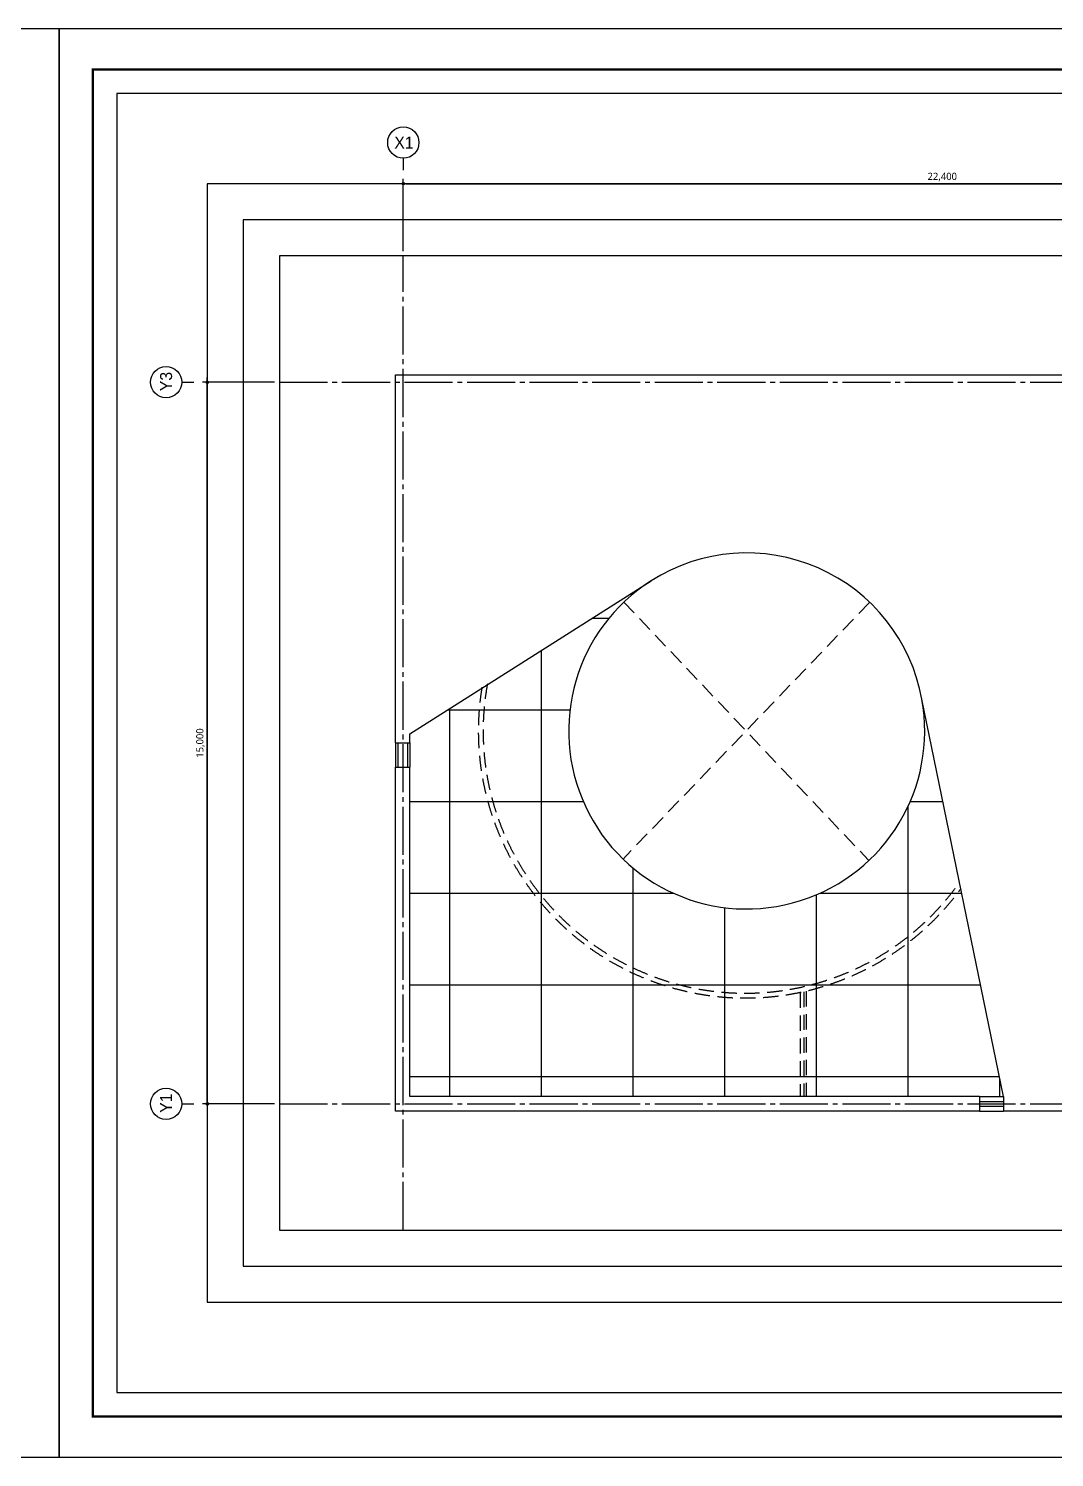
# Model space of a CAD drawing. Header units: millimetres. Extents: x 2135 to 254135, y 1035 to 90135.
# Drawn here: x 211497 to 232816, y 60435 to 90135 of the extents above; entities that cross this region are included whole.
import ezdxf
from ezdxf.enums import TextEntityAlignment as Align

# ---------------------------------------------------------------- set-up
doc = ezdxf.new("R2010")
doc.units = ezdxf.units.MM
for name, pattern in [('CEN3', [26, 20, -2, 2, -2]), ('CENTER2', [28.575, 19.05, -3.175, 3.175, -3.175]), ('HIDDEN2', [4.7625, 3.175, -1.5875])]:
    doc.linetypes.add(name, pattern=pattern)
doc.layers.get('Defpoints').update_dxf_attribs({"color": 157})
for name, color, linetype in [('A-01-CNTL', 1, 'CENTER2'), ('A-01-OPEN', 1, 'HIDDEN2'), ('A-02-ELEV', 2, 'Continuous'), ('A-03-ELEV', 3, 'Continuous'), ('A-03-TEXT', 3, 'Continuous'), ('A-07-DIM', 7, 'Continuous'), ('A-07-SYM', 7, 'Continuous'), ('A-08-HIDD', 252, 'HIDDEN2'), ('Dor', 4, 'Continuous'), ('ETC', 8, 'Continuous'), ('form_TED.A', 40, 'Continuous'), ('HRAL', 9, 'Continuous'), ('WA2(가벽)_TED.A', 7, 'Continuous')]:
    doc.layers.add(name, color=color, linetype=linetype)
doc.styles.add('돋움', font='')
doc.styles.add('맑은고딕', font='malgun.ttf')
doc.styles.get('돋움').set_extended_font_data('Dotum')
doc.dimstyles.new('HR-100', dxfattribs={"dimscale": 120, "dimtxt": 3, "dimasz": 1, "dimexe": 2, "dimexo": 2, "dimgap": 1, "dimtad": 1, "dimdec": 0, "dimdsep": 46, "dimlunit": 6, "dimtxsty": '맑은고딕', "dimblk": 'DIMDOT', "dimcen": 2.5, "dimdle": 1.5, "dimclrd": 7, "dimclrt": 3, "dimadec": 0, "dimazin": 0, "dimtfac": 1, "dimtdec": 0, "dimtix": 1, "dimtmove": 2, "dimatfit": 3, "dimfxl": 1, "dimtvp": 1, "dimtolj": 1, "dimtzin": 0, "dimlwd": -1, "dimarcsym": 0})

# ---------------------------------------------------------------- blocks, each defined once
blk = doc.blocks.new('FORM_TED.A')
at = {"layer": 'Defpoints', "color": 143, "ltscale": 100, "true_color": 0x7aafdf}
for points in [[(12, 13.5), (355, 13.5), (355, 283.5), (12, 283.5)], [(30.75, 32.25), (336.25, 32.25), (336.25, 264.75), (30.75, 264.75)], [(38.25, 39.75), (328.75, 39.75), (328.75, 257.25), (38.25, 257.25)], [(45.75, 47.25), (321.25, 47.25), (321.25, 249.75), (45.75, 249.75)]]:
    blk.add_lwpolyline(points, close=True, dxfattribs=at)
at = {"layer": 'form_TED.A', "ltscale": 30}
blk.add_lwpolyline([(420, 0), (0, 0), (0, 297), (420, 297)], close=True, dxfattribs=at)
at = {"layer": 'form_TED.A', "ltscale": 30, "const_width": 0.5}
blk.add_lwpolyline([(407, 8.5), (7, 8.5), (7, 288.5), (407, 288.5)], close=True, dxfattribs=at)
blk = doc.blocks.new('DIMDOT')
blk.add_line((-2, 0), (2, 0))
blk.add_circle((0, 0), 0.5)
blk = doc.blocks.new('*D221')
at = {"layer": 'A-07-DIM', "color": 0, "lineweight": -2, "ltscale": 50, "transparency": 16777216}
for p, q in [((219285, 85510), (219285, 87010)), ((241685, 85510), (241685, 87010))]:
    blk.add_line(p, q, dxfattribs=at)
at = {"layer": 'A-07-DIM', "color": 7, "ltscale": 50, "transparency": 16777216}
blk.add_line((219335, 86910), (241635, 86910), dxfattribs=at)
at = {"layer": 'Defpoints', "color": 0, "ltscale": 50, "transparency": 16777216}
for p in [(241685, 86910), (219285, 85410, 0), (241685, 85410, 0)]:
    blk.add_point(p, dxfattribs=at)
at = {"layer": 'A-07-DIM', "color": 7, "ltscale": 50, "transparency": 16777216, "xscale": 50, "yscale": 50, "zscale": 50, "rotation": 180}
blk.add_blockref('DIMDOT', (219285, 86910), dxfattribs=at)
at = {"layer": 'A-07-DIM', "color": 7, "ltscale": 50, "transparency": 16777216, "xscale": 50, "yscale": 50, "zscale": 50}
blk.add_blockref('DIMDOT', (241685, 86910), dxfattribs=at)
at = {"layer": 'A-07-DIM', "color": 3, "ltscale": 50, "transparency": 16777216, "insert": (230485, 87050), "char_height": 150, "attachment_point": 5, "style": '맑은고딕'}
blk.add_mtext('\\A1;22,400', dxfattribs=at)
blk = doc.blocks.new('*D222')
at = {"layer": 'A-07-DIM', "color": 0, "lineweight": -2, "ltscale": 50, "transparency": 16777216}
for p, q in [((216610, 82785), (215110, 82785)), ((216610, 67785), (215110, 67785))]:
    blk.add_line(p, q, dxfattribs=at)
at = {"layer": 'A-07-DIM', "color": 7, "ltscale": 50, "transparency": 16777216}
blk.add_line((215210, 67835), (215210, 82735), dxfattribs=at)
at = {"layer": 'Defpoints', "color": 0, "ltscale": 50, "transparency": 16777216}
for p in [(215210, 82785), (216710, 82785, 0), (216710, 67785, 0)]:
    blk.add_point(p, dxfattribs=at)
at = {"layer": 'A-07-DIM', "color": 7, "ltscale": 50, "transparency": 16777216, "xscale": 50, "yscale": 50, "zscale": 50}
for p, rotation in [((215210, 82785), 90), ((215210, 67785), 270)]:
    blk.add_blockref('DIMDOT', p, dxfattribs=dict(at, rotation=rotation))
at = {"layer": 'A-07-DIM', "color": 3, "ltscale": 50, "transparency": 16777216, "insert": (215069, 75285), "char_height": 150, "attachment_point": 5, "rotation": 90, "style": '맑은고딕'}
blk.add_mtext('\\A1;15,000', dxfattribs=at)

msp = doc.modelspace()

# ---------------------------------------------------------------- hatches: boundary and pattern name
at = {"layer": 'HRAL'}
h = msp.add_hatch(dxfattribs=at)
h.set_pattern_fill('NET', color=256, scale=600)
h.set_pattern_definition([(0, (-196942.5, 45493.2), (0, 1905), []), (90, (-196942.5, 45493.2), (-1905, 1e-13), [])])
h.paths.add_polyline_path([(230062, 76193.6, -1.8777926), (224438.7, 78659.5), (219421, 75475.7), (219421, 67935.4), (231759.4, 67935.4)])

# ---------------------------------------------------------------- linework, layer by layer
for p, q in [((219121, 75285.4), (219421, 75285.4)), ((219121, 75285.4), (219121, 74785.4)), ((219421, 75285.4), (219421, 74785.4)), ((231259.4, 67935.4), (231759.4, 67935.4)), ((231259.4, 67635.4), (231759.4, 67635.4))]:
    msp.add_line(p, q)
at = {"layer": 'A-01-CNTL', "linetype": 'CEN3', "ltscale": 50}
for p, q in [((219284.6, 65160.4), (219284.6, 85410.4)), ((216709.6, 82785.4), (244259.6, 82785.4)), ((216709.6, 67785.4), (244259.6, 67785.4))]:
    msp.add_line(p, q, dxfattribs=at)
at = {"layer": 'A-01-OPEN', "ltscale": 100}
for p, q in [((228969.9, 78204.3), (223844.8, 72866.4)), ((223863, 78221.6), (228951.8, 72849.1))]:
    msp.add_line(p, q, dxfattribs=at)
at = {"layer": 'A-02-ELEV', "ltscale": 100}
for q in [(230062, 76193.6), (231759.4, 67635.4)]:
    msp.add_line((231759.4, 67935.3), q, dxfattribs=at)
for points in [[(219121, 75285.4), (219121, 82935.4), (241821, 82935.4), (241821, 67635.4), (231759.4, 67635.4)], [(219421, 75285.4), (219421, 75475.7), (224438.7, 78659.5)], [(231759.4, 67935.4), (231759.4, 67935.4)]]:
    msp.add_lwpolyline(points, dxfattribs=at)
msp.add_arc((226421, 75535.4), 3700, 10.24749, 122.39587, dxfattribs=at)
at = {"layer": 'A-03-ELEV', "ltscale": 100}
for points in [[(231259.4, 67635.4), (219121, 67635.4), (219121, 74785.4)], [(231259.4, 67935.4), (219421, 67935.4), (219421, 74785.4)]]:
    msp.add_lwpolyline(points, dxfattribs=at)
at = {"layer": 'A-07-SYM', "ltscale": 50}
for p, q in [((219284.6, 87440.4), (219284.6, 87190.4)), ((214679.6, 82785.4), (214929.6, 82785.4)), ((214679.6, 67785.4), (214929.6, 67785.4))]:
    msp.add_line(p, q, dxfattribs=at)
for centre in [(219284.6, 87765.4), (214354.6, 82785.4), (214354.6, 67785.4)]:
    msp.add_circle(centre, 325, dxfattribs=at)
at = {"layer": 'A-08-HIDD', "ltscale": 100}
for p, q in [((227534.6, 70098.2), (227534.6, 67935.4)), ((227609.6, 70114.1), (227609.6, 67935.4)), ((227659.6, 70125.4), (227659.6, 67935.4))]:
    msp.add_line(p, q, dxfattribs=at)
for radius, start, end in [(5550, 170.58556, 323.7816), (5450, 169.6382, 324.74107)]:
    msp.add_arc((226393.7, 75535.4), radius, start, end, dxfattribs=at)
at = {"layer": 'Dor'}
for p, q in [((219171, 75285.4), (219171, 74785.4)), ((219371, 75285.4), (219371, 74785.4)), ((231259.4, 67835.4), (231759.4, 67835.4)), ((231259.4, 67735.4), (231759.4, 67735.4))]:
    msp.add_line(p, q, dxfattribs=at)
at = {"layer": 'ETC'}
msp.add_arc((226421, 75535.4), 3700, 122.39587, 10.24749, dxfattribs=at)
at = {"layer": 'HRAL'}
for p, q in [((219121, 74785.4), (219421, 74785.4)), ((231259.4, 67935.4), (231259.4, 67635.4))]:
    msp.add_line(p, q, dxfattribs=at)

# ---------------------------------------------------------------- block references
at = {"layer": 'WA2(가벽)_TED.A', "xscale": 100, "yscale": 100, "zscale": 100}
for p in [(170134.6, 60435.4), (212134.6, 60435.4)]:
    msp.add_blockref('FORM_TED.A', p, dxfattribs=at)

# ---------------------------------------------------------------- texts
at = {"layer": 'A-03-TEXT', "ltscale": 50, "style": '돋움'}
msp.add_text('X1', height=250, dxfattribs=at).set_placement((219298.2, 87765.4), align=Align.MIDDLE_CENTER)
for s, p in [('Y3', (214354.6, 82798.9)), ('Y1', (214354.6, 67798.9))]:
    msp.add_text(s, height=250, rotation=90, dxfattribs=at).set_placement(p, align=Align.MIDDLE_CENTER)

# ---------------------------------------------------------------- dimensions: what is measured, and where the dimension line sits
at = {"layer": 'A-07-DIM', "ltscale": 50}
dim = msp.add_linear_dim(base=(241684.6, 86910.4, 0), p1=(219284.6, 85410.4), p2=(241684.6, 85410.4), dimstyle='HR-100', override={"dimscale": 50}, dxfattribs=at)
dim.commit()
dim.dimension.update_dxf_attribs({"geometry": '*D221', "text_midpoint": (230484.6, 87050.4, 0)})
dim = msp.add_linear_dim(base=(215209.6, 82785.4, 0), p1=(216709.6, 67785.4), p2=(216709.6, 82785.4), angle=90, dimstyle='HR-100', override={"dimscale": 50}, dxfattribs=at)
dim.commit()
dim.dimension.update_dxf_attribs({"geometry": '*D222', "text_midpoint": (215069.2, 75285.4, 0)})

doc.saveas('drawing.dxf')
